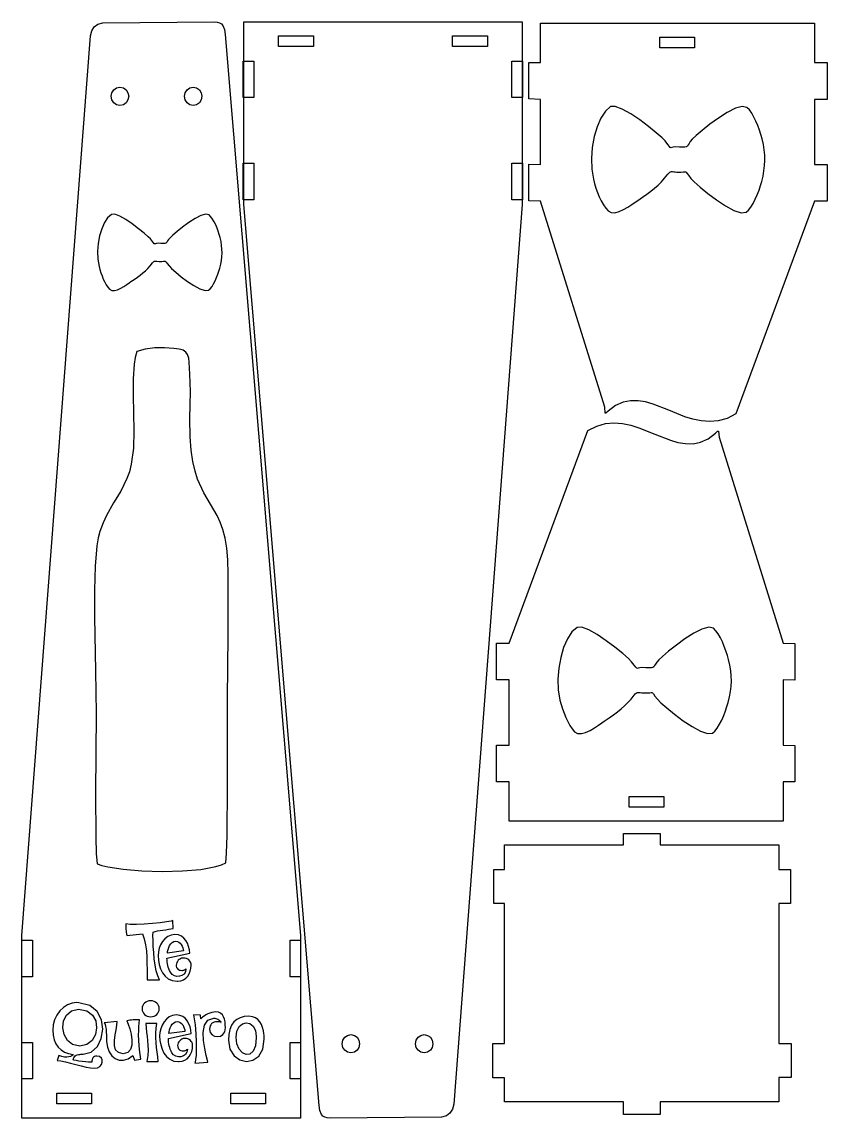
# Model space of a CAD drawing. Extents: x -1652 to 1470, y -458 to 1785.
# Drawn here: x -1329.8 to -1065.5, y 68.6 to 428.6 of the extents above; entities that cross this region are included whole.
import ezdxf

# ---------------------------------------------------------------- set-up
doc = ezdxf.new("R2010")
doc.units = 0
doc.layers.add('LAYER_1', color=7, linetype='CONTINUOUS')

msp = doc.modelspace()

# ---------------------------------------------------------------- linework, layer by layer
at = {"layer": 'LAYER_1', "color": 114}
for points in [[(-1303.2915, 428.297), (-1266.7665, 428.597), (-1265.7665, 428.547), (-1264.9665, 428.322), (-1264.3415, 427.972), (-1263.8915, 427.472), (-1263.3415, 426.147), (-1263.1415, 424.472), (-1238.3665, 128.547), (-1238.3665, 68.597), (-1329.8415, 68.597), (-1329.8415, 128.547), (-1307.3165, 424.047), (-1306.8915, 425.722), (-1306.1165, 426.997), (-1304.9415, 427.872), (-1303.2915, 428.297)], [(-1192.0915, 68.897), (-1228.6165, 68.597), (-1229.6165, 68.647), (-1230.4165, 68.847), (-1231.0415, 69.222), (-1231.4915, 69.722), (-1232.0415, 71.047), (-1232.2415, 72.697), (-1257.0165, 368.647), (-1257.0165, 428.597), (-1165.5665, 428.597), (-1165.5665, 368.647), (-1188.0665, 73.122), (-1188.4915, 71.472), (-1189.2915, 70.172), (-1190.4665, 69.322), (-1192.0915, 68.897)], [(-1095.3915, 299.872), (-1098.3165, 298.397), (-1101.1915, 297.597), (-1104.0165, 297.347), (-1106.7665, 297.547), (-1109.4915, 298.122), (-1112.1665, 298.947), (-1117.4165, 301.047), (-1122.5165, 303.072), (-1125.0415, 303.797), (-1127.5165, 304.197), (-1129.9915, 304.197), (-1132.4665, 303.697), (-1134.9165, 302.597), (-1137.3415, 300.797), (-1138.0665, 300.147), (-1138.3415, 300.072), (-1138.4915, 302.022), (-1159.5915, 369.722), (-1163.3915, 369.847), (-1163.3915, 381.922), (-1159.5915, 381.797), (-1159.5915, 403.172), (-1163.3915, 403.297), (-1163.3915, 415.247), (-1159.5915, 415.247), (-1159.5915, 428.172), (-1069.6165, 428.172), (-1069.6165, 415.247), (-1065.4665, 415.247), (-1065.4665, 403.172), (-1069.6165, 403.172), (-1069.6165, 381.797), (-1065.4665, 381.797), (-1065.4665, 369.722), (-1069.6165, 369.722), (-1095.3915, 299.872)], [(-1234.1415, 423.997), (-1234.1415, 420.497), (-1245.5665, 420.497), (-1245.5665, 423.997), (-1234.1415, 423.997)], [(-1177.0165, 423.997), (-1177.0165, 420.497), (-1188.4415, 420.497), (-1188.4415, 423.997), (-1177.0165, 423.997)], [(-1108.9665, 423.547), (-1108.9665, 420.047), (-1120.3915, 420.047), (-1120.3915, 423.547), (-1108.9665, 423.547)], [(-1253.6415, 403.747), (-1257.1415, 403.747), (-1257.1415, 415.747), (-1253.6415, 415.747), (-1253.6415, 403.747)], [(-1165.4915, 403.747), (-1168.9915, 403.747), (-1168.9915, 415.747), (-1165.4915, 415.747), (-1165.4915, 403.747)], [(-1297.6665, 407.197), (-1296.5415, 406.947), (-1295.6415, 406.322), (-1295.0165, 405.347), (-1294.7915, 404.197), (-1295.0165, 403.022), (-1295.6415, 402.072), (-1296.5415, 401.422), (-1297.6665, 401.197), (-1298.7665, 401.422), (-1299.6915, 402.072), (-1300.2915, 403.022), (-1300.5165, 404.197), (-1300.2915, 405.347), (-1299.6915, 406.322), (-1298.7665, 406.947), (-1297.6665, 407.197)], [(-1273.5665, 407.197), (-1272.4665, 406.947), (-1271.5415, 406.322), (-1270.9415, 405.347), (-1270.7165, 404.197), (-1270.9415, 403.022), (-1271.5415, 402.072), (-1272.4665, 401.422), (-1273.5665, 401.197), (-1274.6915, 401.422), (-1275.5915, 402.072), (-1276.2165, 403.022), (-1276.4415, 404.197), (-1276.2165, 405.347), (-1275.5915, 406.322), (-1274.6915, 406.947), (-1273.5665, 407.197)], [(-1253.6415, 370.197), (-1257.1415, 370.197), (-1257.1415, 382.197), (-1253.6415, 382.197), (-1253.6415, 370.197)], [(-1165.4915, 370.197), (-1168.9915, 370.197), (-1168.9915, 382.197), (-1165.4915, 382.197), (-1165.4915, 370.197)], [(-1292.1165, 320.322), (-1292.6415, 318.422), (-1293.0165, 316.247), (-1293.3665, 311.372), (-1293.3415, 305.947), (-1293.1665, 300.197), (-1293.0665, 294.322), (-1293.2415, 288.622), (-1293.9415, 283.322), (-1294.5415, 280.872), (-1295.3415, 278.622), (-1297.4165, 274.522), (-1299.7415, 270.697), (-1302.0915, 266.472), (-1303.2165, 264.047), (-1304.2415, 261.272), (-1304.7915, 259.172), (-1305.2165, 256.547), (-1305.7915, 249.897), (-1306.0415, 241.922), (-1306.0415, 233.147), (-1305.6665, 215.522), (-1305.4165, 201.522), (-1305.6665, 175.322), (-1305.5915, 160.847), (-1305.4165, 155.447), (-1305.0915, 152.147), (-1303.6165, 151.572), (-1301.6665, 151.072), (-1296.5915, 150.297), (-1290.4415, 149.797), (-1283.7665, 149.622), (-1277.1415, 149.772), (-1271.0915, 150.272), (-1266.1665, 151.172), (-1264.3165, 151.772), (-1262.9415, 152.447), (-1262.6665, 155.547), (-1262.4915, 161.347), (-1262.3665, 177.772), (-1262.3915, 206.522), (-1262.1415, 226.947), (-1262.0915, 247.372), (-1262.2165, 251.897), (-1262.5665, 255.772), (-1263.1415, 259.072), (-1263.8915, 261.897), (-1264.7665, 264.322), (-1265.7415, 266.472), (-1267.9165, 270.247), (-1270.1415, 273.972), (-1272.1415, 278.397), (-1272.9915, 281.097), (-1273.7165, 284.272), (-1274.2415, 287.972), (-1274.5665, 292.322), (-1274.6915, 298.372), (-1274.6165, 302.872), (-1274.5415, 307.272), (-1274.6915, 312.947), (-1274.8915, 316.822), (-1275.0915, 318.222), (-1275.4415, 319.322), (-1276.0415, 320.147), (-1276.9415, 320.747), (-1278.2415, 321.147), (-1279.9915, 321.372), (-1282.9915, 321.547), (-1286.2415, 321.522), (-1289.3915, 321.172), (-1292.1165, 320.322)], [(-1144.0665, 294.422), (-1141.1165, 295.872), (-1138.2665, 296.697), (-1135.4415, 296.947), (-1132.6665, 296.747), (-1129.9415, 296.172), (-1127.2665, 295.322), (-1122.0415, 293.222), (-1116.9165, 291.222), (-1114.4165, 290.497), (-1111.9165, 290.097), (-1109.4415, 290.072), (-1106.9914, 290.597), (-1104.5415, 291.697), (-1102.0915, 293.497), (-1101.3915, 294.147), (-1101.0915, 294.222), (-1100.9415, 292.272), (-1079.8665, 224.572), (-1076.0415, 224.447), (-1076.0415, 212.3719), (-1079.8665, 212.497), (-1079.8665, 191.097), (-1076.0415, 190.997), (-1076.0415, 179.047), (-1079.8665, 179.047), (-1079.8665, 166.097), (-1169.8415, 166.097), (-1169.8415, 179.047), (-1173.9665, 179.047), (-1173.9665, 191.097), (-1169.8415, 191.097), (-1169.8415, 212.497), (-1173.9665, 212.497), (-1173.9665, 224.572), (-1169.8415, 224.572), (-1144.0665, 294.422)], [(-1130.4665, 170.722), (-1130.4665, 174.222), (-1119.0415, 174.222), (-1119.0415, 170.722), (-1130.4665, 170.722)], [(-1081.2665, 158.322), (-1081.2665, 150.222), (-1077.4415, 150.222), (-1077.4415, 139.097), (-1081.2665, 139.097), (-1081.2665, 93.122), (-1077.2415, 93.122), (-1077.2415, 81.897), (-1081.2665, 81.897), (-1081.2665, 73.922), (-1120.2665, 73.922), (-1120.2665, 69.772), (-1132.2665, 69.772), (-1132.2665, 73.922), (-1171.3415, 73.922), (-1171.3415, 81.772), (-1175.1665, 81.772), (-1175.1665, 93.122), (-1171.3415, 93.122), (-1171.3415, 139.097), (-1174.8665, 139.097), (-1174.8665, 150.222), (-1171.3415, 150.222), (-1171.3415, 158.322), (-1132.2665, 158.322), (-1132.2665, 162.022), (-1120.2665, 162.022), (-1120.2665, 158.322), (-1081.2665, 158.322)], [(-1329.8415, 126.972), (-1326.3415, 126.972), (-1326.3415, 114.972), (-1329.8415, 114.972), (-1329.8415, 126.972)], [(-1241.8165, 126.972), (-1238.3165, 126.972), (-1238.3165, 114.972), (-1241.8165, 114.972), (-1241.8165, 126.972)], [(-1221.8165, 89.997), (-1222.9165, 90.222), (-1223.8415, 90.872), (-1224.4415, 91.822), (-1224.6665, 92.997), (-1224.4415, 94.147), (-1223.8415, 95.122), (-1222.9165, 95.747), (-1221.8165, 95.997), (-1220.6915, 95.747), (-1219.7915, 95.122), (-1219.1915, 94.147), (-1218.9665, 92.997), (-1219.1915, 91.822), (-1219.7915, 90.872), (-1220.6915, 90.222), (-1221.8165, 89.997)], [(-1197.7415, 89.997), (-1198.8415, 90.222), (-1199.7665, 90.872), (-1200.3665, 91.822), (-1200.5915, 92.997), (-1200.3665, 94.147), (-1199.7665, 95.122), (-1198.8415, 95.747), (-1197.7415, 95.997), (-1196.6165, 95.747), (-1195.7165, 95.122), (-1195.0915, 94.147), (-1194.8915, 92.997), (-1195.0915, 91.822), (-1195.7165, 90.872), (-1196.6165, 90.222), (-1197.7415, 89.997)], [(-1329.8415, 93.422), (-1326.3415, 93.422), (-1326.3415, 81.447), (-1329.8415, 81.447), (-1329.8415, 93.422)], [(-1241.8165, 93.422), (-1238.3165, 93.422), (-1238.3165, 81.447), (-1241.8165, 81.447), (-1241.8165, 93.422)], [(-1318.3915, 73.247), (-1318.3915, 76.747), (-1306.9665, 76.747), (-1306.9665, 73.247), (-1318.3915, 73.247)], [(-1261.2415, 73.247), (-1261.2415, 76.747), (-1249.8165, 76.747), (-1249.8165, 73.247), (-1261.2415, 73.247)]]:
    msp.add_lwpolyline(points, close=True, dxfattribs=at)
at = {"layer": 'LAYER_1'}
for points in [[(-1136.5664, 400.7804), (-1138.2596, 399.2647), (-1139.7432, 397.0087), (-1140.9804, 394.1728), (-1141.9345, 390.9175), (-1142.5686, 387.4031), (-1142.846, 383.7902), (-1142.7297, 380.2392), (-1142.183, 376.9104), (-1141.8067, 375.497), (-1141.3573, 374.0458), (-1140.8388, 372.592), (-1140.2554, 371.1711), (-1139.6111, 369.8181), (-1138.91, 368.5685), (-1138.1562, 367.4575), (-1137.3539, 366.5203), (-1136.3619, 365.9665), (-1135.129, 365.936), (-1133.7437, 366.3081), (-1132.2944, 366.9622), (-1130.8694, 367.7776), (-1129.5572, 368.6335), (-1128.4462, 369.4093), (-1127.6247, 369.9843), (-1126.0544, 371.0488), (-1124.6274, 372.0499), (-1123.3203, 373.0203), (-1122.1096, 373.9928), (-1120.972, 375.0004), (-1119.884, 376.0758), (-1118.8222, 377.2518), (-1117.7632, 378.5613), (-1117.4239, 378.9587), (-1117.1188, 379.2199), (-1116.8256, 379.3689), (-1116.5221, 379.4301), (-1116.1858, 379.4275), (-1115.7947, 379.3853), (-1115.3264, 379.3278), (-1114.7586, 379.279), (-1113.485, 379.2588), (-1112.6832, 379.3263), (-1112.2174, 379.4031), (-1111.9519, 379.4106), (-1111.7509, 379.2703), (-1111.4787, 378.9037), (-1110.9993, 378.2321), (-1110.1771, 377.1772), (-1109.0575, 376.0363), (-1107.1072, 374.3066), (-1104.5782, 372.2473), (-1101.722, 370.1175), (-1098.7906, 368.1767), (-1096.0356, 366.6838), (-1093.7089, 365.8982), (-1092.0621, 366.0791), (-1091.2772, 366.7453), (-1090.5024, 367.7305), (-1089.7532, 368.9601), (-1089.0452, 370.359), (-1088.3937, 371.8526), (-1087.8143, 373.3658), (-1087.3225, 374.8239), (-1086.9337, 376.1521), (-1086.4977, 377.9576), (-1086.1781, 379.7063), (-1085.9768, 381.4196), (-1085.8956, 383.1189), (-1085.9363, 384.8257), (-1086.1009, 386.5614), (-1086.391, 388.3474), (-1086.8086, 390.2052), (-1087.1911, 391.589), (-1087.6593, 393.0492), (-1088.2041, 394.5338), (-1088.8166, 395.9905), (-1089.488, 397.3671), (-1090.2093, 398.6115), (-1090.9716, 399.6716), (-1091.7659, 400.4951), (-1093.3138, 400.864), (-1095.5531, 400.2359), (-1098.2374, 398.8712), (-1101.1204, 397.0303), (-1103.9555, 394.9737), (-1106.4965, 392.9618), (-1108.4969, 391.2552), (-1109.7104, 390.1142), (-1110.3691, 389.3434), (-1110.7971, 388.7123), (-1111.0911, 388.2148), (-1111.3477, 387.8449), (-1111.6636, 387.5964), (-1112.1354, 387.4632), (-1112.8596, 387.4393), (-1113.933, 387.5186), (-1115.1835, 387.5703), (-1115.9724, 387.4832), (-1116.4361, 387.355), (-1116.7112, 387.2834), (-1116.9339, 387.366), (-1117.2408, 387.7007), (-1117.7683, 388.3852), (-1118.6529, 389.517), (-1119.6589, 390.5187), (-1121.5658, 392.1804), (-1124.0994, 394.2299), (-1126.9853, 396.3956), (-1129.9493, 398.4053), (-1132.717, 399.9873), (-1135.0141, 400.8697), (-1136.5664, 400.7804)], [(-1300.4793, 365.3926), (-1301.6943, 364.3049), (-1302.7589, 362.686), (-1303.6468, 360.651), (-1304.3314, 358.315), (-1304.7864, 355.7932), (-1304.9854, 353.2006), (-1304.902, 350.6524), (-1304.5097, 348.2638), (-1304.2397, 347.2495), (-1303.9172, 346.2081), (-1303.5451, 345.165), (-1303.1265, 344.1453), (-1302.6641, 343.1745), (-1302.161, 342.2778), (-1301.6201, 341.4805), (-1301.0444, 340.808), (-1300.3325, 340.4106), (-1299.4478, 340.3887), (-1298.4537, 340.6557), (-1297.4137, 341.1251), (-1296.3912, 341.7102), (-1295.4496, 342.3243), (-1294.6524, 342.8811), (-1294.0629, 343.2937), (-1292.9361, 344.0576), (-1291.9121, 344.7759), (-1290.9741, 345.4723), (-1290.1053, 346.1702), (-1289.2889, 346.8932), (-1288.5082, 347.6649), (-1287.7462, 348.5088), (-1286.9863, 349.4485), (-1286.7428, 349.7337), (-1286.5239, 349.9211), (-1286.3135, 350.028), (-1286.0957, 350.0719), (-1285.5738, 350.0397), (-1284.8303, 349.9634), (-1283.9163, 349.9489), (-1283.341, 349.9974), (-1283.0067, 350.0525), (-1282.8162, 350.0579), (-1282.672, 349.9572), (-1282.4766, 349.6941), (-1282.1326, 349.2122), (-1281.5426, 348.4552), (-1280.7392, 347.6365), (-1279.3397, 346.3953), (-1277.5249, 344.9176), (-1275.4754, 343.3893), (-1273.3718, 341.9966), (-1271.3949, 340.9253), (-1269.7252, 340.3616), (-1268.5435, 340.4914), (-1267.9803, 340.9694), (-1267.4243, 341.6765), (-1266.8867, 342.5587), (-1266.3786, 343.5626), (-1265.9111, 344.6343), (-1265.4953, 345.7202), (-1265.1424, 346.7665), (-1264.8634, 347.7196), (-1264.5505, 349.0152), (-1264.3212, 350.27), (-1264.1767, 351.4995), (-1264.1185, 352.7189), (-1264.1477, 353.9437), (-1264.2658, 355.1893), (-1264.474, 356.4709), (-1264.7736, 357.804), (-1265.0481, 358.797), (-1265.384, 359.8448), (-1265.775, 360.9101), (-1266.2146, 361.9554), (-1266.6963, 362.9433), (-1267.2139, 363.8363), (-1267.7609, 364.5969), (-1268.3309, 365.1879), (-1269.4417, 365.4526), (-1271.0486, 365.0019), (-1272.9749, 364.0226), (-1275.0436, 362.7016), (-1277.0781, 361.2258), (-1278.9014, 359.7821), (-1280.3369, 358.5575), (-1281.2077, 357.7387), (-1281.6804, 357.1856), (-1281.9875, 356.7327), (-1282.1985, 356.3757), (-1282.3827, 356.1102), (-1282.6093, 355.9319), (-1282.9479, 355.8363), (-1283.4676, 355.8192), (-1284.2378, 355.8761), (-1285.1351, 355.9132), (-1285.7012, 355.8507), (-1286.034, 355.7587), (-1286.2314, 355.7073), (-1286.3912, 355.7666), (-1286.6114, 356.0068), (-1286.99, 356.4979), (-1287.6247, 357.3101), (-1288.3466, 358.0289), (-1289.715, 359.2213), (-1291.5331, 360.6921), (-1293.604, 362.2461), (-1295.7309, 363.6883), (-1297.717, 364.8235), (-1299.3654, 365.4567), (-1300.4793, 365.3926)], [(-1147.5731, 229.7537), (-1149.2663, 228.238), (-1150.7499, 225.982), (-1151.9871, 223.1461), (-1152.9412, 219.8908), (-1153.5753, 216.3764), (-1153.8527, 212.7635), (-1153.7364, 209.2125), (-1153.1897, 205.8837), (-1152.8134, 204.4703), (-1152.364, 203.0191), (-1151.8455, 201.5653), (-1151.2621, 200.1444), (-1150.6178, 198.7914), (-1149.9167, 197.5418), (-1149.1629, 196.4308), (-1148.3606, 195.4936), (-1147.3686, 194.9398), (-1146.1357, 194.9093), (-1144.7504, 195.2814), (-1143.3011, 195.9355), (-1141.8761, 196.7509), (-1140.5639, 197.6068), (-1139.4529, 198.3826), (-1138.6314, 198.9576), (-1137.0611, 200.0221), (-1135.6341, 201.0232), (-1134.327, 201.9936), (-1133.1163, 202.9661), (-1131.9787, 203.9737), (-1130.8907, 205.0491), (-1129.8289, 206.2251), (-1128.7699, 207.5346), (-1128.4306, 207.932), (-1128.1255, 208.1932), (-1127.8323, 208.3422), (-1127.5288, 208.4034), (-1127.1925, 208.4008), (-1126.8014, 208.3586), (-1126.3331, 208.3011), (-1125.7653, 208.2523), (-1124.4917, 208.2321), (-1123.6899, 208.2996), (-1123.2241, 208.3764), (-1122.9586, 208.3839), (-1122.7576, 208.2436), (-1122.4854, 207.877), (-1122.006, 207.2054), (-1121.1838, 206.1505), (-1120.0642, 205.0096), (-1118.1139, 203.2799), (-1115.5849, 201.2206), (-1112.7287, 199.0908), (-1109.7973, 197.15), (-1107.0423, 195.6571), (-1104.7156, 194.8715), (-1103.0688, 195.0524), (-1102.2839, 195.7186), (-1101.5091, 196.7038), (-1100.7599, 197.9334), (-1100.0519, 199.3323), (-1099.4004, 200.8259), (-1098.821, 202.3391), (-1098.3292, 203.7972), (-1097.9404, 205.1254), (-1097.5044, 206.9309), (-1097.1848, 208.6796), (-1096.9835, 210.3929), (-1096.9023, 212.0922), (-1096.943, 213.799), (-1097.1076, 215.5347), (-1097.3977, 217.3207), (-1097.8153, 219.1785), (-1098.1978, 220.5623), (-1098.666, 222.0225), (-1099.2108, 223.5071), (-1099.8233, 224.9638), (-1100.4947, 226.3404), (-1101.216, 227.5848), (-1101.9783, 228.6449), (-1102.7726, 229.4684), (-1104.3205, 229.8373), (-1106.5598, 229.2092), (-1109.2441, 227.8445), (-1112.1271, 226.0036), (-1114.9622, 223.947), (-1117.5032, 221.9351), (-1119.5036, 220.2285), (-1120.7171, 219.0875), (-1121.3758, 218.3167), (-1121.8038, 217.6856), (-1122.0978, 217.1881), (-1122.3544, 216.8182), (-1122.6703, 216.5697), (-1123.1421, 216.4365), (-1123.8663, 216.4126), (-1124.9397, 216.4919), (-1126.1902, 216.5436), (-1126.9791, 216.4565), (-1127.4428, 216.3283), (-1127.7179, 216.2567), (-1127.9406, 216.3393), (-1128.2475, 216.674), (-1128.775, 217.3585), (-1129.6596, 218.4903), (-1130.6656, 219.492), (-1132.5725, 221.1537), (-1135.1061, 223.2032), (-1137.992, 225.3689), (-1140.956, 227.3786), (-1143.7237, 228.9606), (-1146.0208, 229.843), (-1147.5731, 229.7537)]]:
    msp.add_lwpolyline(points, close=True, dxfattribs=at)
at = {"layer": 'LAYER_1', "color": 250}
for points in [[(-1290.2468, 129.127), (-1289.6604, 127.4167), (-1289.2523, 125.5253), (-1288.9901, 123.5168), (-1288.8413, 121.4553), (-1288.7734, 119.4048), (-1288.7538, 117.4295), (-1288.7503, 115.5932), (-1288.7301, 113.9601), (-1284.7031, 113.9601), (-1285.2596, 115.3078), (-1285.718, 116.9752), (-1286.0858, 118.8698), (-1286.3702, 120.8997), (-1286.5786, 122.9724), (-1286.7183, 124.9958), (-1286.7968, 126.8775), (-1286.8213, 128.5255), (-1286.795, 129.6761), (-1286.1407, 129.8704), (-1285.3601, 130.0435), (-1284.4912, 130.1988), (-1283.5721, 130.3397), (-1282.6408, 130.4696), (-1281.7351, 130.5918), (-1280.8932, 130.7097), (-1280.1531, 130.8267), (-1280.31, 133.5201), (-1280.8485, 133.2722), (-1282.3235, 132.998), (-1284.4653, 132.7249), (-1287.0043, 132.4807), (-1289.6707, 132.2929), (-1292.195, 132.189), (-1294.3074, 132.1966), (-1295.7383, 132.3434), (-1295.7375, 131.8255), (-1295.7322, 131.3575), (-1295.7176, 130.9207), (-1295.6893, 130.4966), (-1295.6425, 130.0663), (-1295.5728, 129.6112), (-1295.4755, 129.1125), (-1295.346, 128.5517), (-1290.2468, 129.127)], [(-1285.1215, 121.9882), (-1284.9978, 120.5066), (-1284.7301, 119.0247), (-1284.2969, 117.6034), (-1283.6768, 116.3039), (-1282.8482, 115.1869), (-1281.7899, 114.3136), (-1280.4803, 113.7449), (-1278.8979, 113.5418), (-1278.6625, 113.5418), (-1277.6554, 113.6603), (-1276.7737, 113.9949), (-1276.02, 114.514), (-1275.3971, 115.186), (-1274.9079, 115.9793), (-1274.555, 116.8624), (-1274.3413, 117.8037), (-1274.2694, 118.7717), (-1274.3195, 119.3019), (-1274.4639, 119.7724), (-1274.6941, 120.1797), (-1275.0016, 120.5205), (-1275.3777, 120.7914), (-1275.8138, 120.9891), (-1276.3015, 121.1102), (-1276.832, 121.1513), (-1276.989, 121.1513), (-1277.417, 121.0985), (-1277.814, 120.9499), (-1278.1736, 120.7197), (-1278.4893, 120.4224), (-1278.7548, 120.0724), (-1278.9637, 119.6841), (-1279.1094, 119.2718), (-1279.1855, 118.8501), (-1279.1518, 118.4445), (-1279.0535, 118.091), (-1278.8945, 117.7902), (-1278.6789, 117.5427), (-1278.4105, 117.3492), (-1278.0934, 117.2101), (-1277.7315, 117.1263), (-1277.3289, 117.0982), (-1277.1278, 117.1036), (-1276.9363, 117.1215), (-1276.7539, 117.1547), (-1276.5804, 117.2061), (-1276.4155, 117.2782), (-1276.2589, 117.374), (-1276.1102, 117.4961), (-1275.9692, 117.6473), (-1275.9692, 117.5427), (-1276.155, 116.6054), (-1276.6225, 115.8932), (-1277.2953, 115.4085), (-1278.0971, 115.1533), (-1278.9516, 115.1297), (-1279.7825, 115.34), (-1280.5135, 115.7862), (-1281.0683, 116.4705), (-1281.358, 117.0288), (-1281.6011, 117.5876), (-1281.8001, 118.1501), (-1281.9575, 118.7194), (-1282.0756, 119.2985), (-1282.1569, 119.8904), (-1282.2039, 120.4983), (-1282.219, 121.1252), (-1274.714, 122.7988), (-1274.8619, 123.8928), (-1275.1177, 124.9713), (-1275.4936, 125.9939), (-1276.0019, 126.9206), (-1276.6548, 127.7113), (-1277.4646, 128.3258), (-1278.4436, 128.7239), (-1279.604, 128.8655), (-1280.8321, 128.6955), (-1281.9223, 128.2212), (-1282.8666, 127.4962), (-1283.6571, 126.5742), (-1284.2858, 125.5087), (-1284.7448, 124.3535), (-1285.026, 123.1621), (-1285.1215, 121.9882)], [(-1279.3163, 126.7212), (-1278.788, 126.6344), (-1278.3063, 126.3947), (-1277.8785, 126.0331), (-1277.512, 125.5804), (-1277.2141, 125.0677), (-1276.9922, 124.5258), (-1276.8537, 123.9858), (-1276.8059, 123.4786), (-1282.062, 122.7465), (-1282.0148, 123.3377), (-1281.8757, 123.9853), (-1281.6483, 124.6476), (-1281.3364, 125.283), (-1280.9435, 125.8497), (-1280.4734, 126.3061), (-1279.9298, 126.6105), (-1279.3163, 126.7212)], [(-1318.2793, 87.4751), (-1317.038, 87.3672), (-1315.547, 87.0829), (-1313.8899, 86.6808), (-1312.1504, 86.2199), (-1310.4121, 85.759), (-1308.7587, 85.357), (-1307.2738, 85.0726), (-1306.0412, 84.9647), (-1305.0529, 85.1355), (-1304.2785, 85.5857), (-1303.7383, 86.2223), (-1303.4524, 86.9521), (-1303.441, 87.6818), (-1303.7245, 88.3184), (-1304.323, 88.7686), (-1305.2567, 88.9394), (-1305.6867, 88.9044), (-1306.0396, 88.8013), (-1306.3213, 88.6333), (-1306.5381, 88.4033), (-1306.696, 88.1145), (-1306.8012, 87.77), (-1306.8598, 87.3728), (-1306.878, 86.9259), (-1307.2783, 86.9407), (-1308.0261, 86.9851), (-1309.0007, 87.0597), (-1310.0813, 87.1645), (-1311.1472, 87.3), (-1312.0777, 87.4665), (-1312.7519, 87.6642), (-1313.0493, 87.8935), (-1312.9969, 87.9981), (-1312.8493, 88.4022), (-1312.6301, 88.7355), (-1312.3507, 89.0033), (-1312.0229, 89.2107), (-1311.6583, 89.363), (-1311.2686, 89.4653), (-1310.8654, 89.5229), (-1310.4604, 89.5409), (-1309.7545, 89.5409), (-1307.0779, 90.2486), (-1305.0614, 92.1187), (-1303.7816, 94.7714), (-1303.3151, 97.8271), (-1303.7385, 100.906), (-1305.1284, 103.6286), (-1307.5614, 105.6151), (-1311.1142, 106.4858), (-1311.8203, 106.512), (-1313.3995, 106.3196), (-1314.8785, 105.7716), (-1316.2233, 104.9124), (-1317.3999, 103.7859), (-1318.3743, 102.4363), (-1319.1123, 100.9078), (-1319.5801, 99.2444), (-1319.7436, 97.4903), (-1319.6285, 95.778), (-1319.2888, 94.2694), (-1318.7328, 92.965), (-1317.9687, 91.8649), (-1317.0047, 90.9695), (-1315.8493, 90.2791), (-1314.5106, 89.7941), (-1312.9969, 89.5146), (-1313.1789, 89.2661), (-1313.4718, 89.0264), (-1313.8786, 88.8192), (-1314.4026, 88.6681), (-1315.0466, 88.5967), (-1315.8138, 88.6285), (-1316.7073, 88.7872), (-1317.7301, 89.0964), (-1318.2793, 87.4751)], [(-1290.4037, 104.4984), (-1290.3499, 103.972), (-1290.1937, 103.479), (-1289.9431, 103.0307), (-1289.6062, 102.6385), (-1289.1907, 102.3137), (-1288.7048, 102.0677), (-1288.1564, 101.9118), (-1287.5534, 101.8573), (-1286.9538, 101.9118), (-1286.4143, 102.0677), (-1285.9409, 102.3137), (-1285.5399, 102.6385), (-1285.2173, 103.0307), (-1284.9793, 103.479), (-1284.8321, 103.972), (-1284.7816, 104.4984), (-1284.8321, 105.0248), (-1284.9793, 105.5178), (-1285.2173, 105.9661), (-1285.5399, 106.3583), (-1285.9409, 106.6831), (-1286.4143, 106.9291), (-1286.9538, 107.085), (-1287.5534, 107.1395), (-1288.1564, 107.085), (-1288.7048, 106.9291), (-1289.1907, 106.6831), (-1289.6062, 106.3583), (-1289.9431, 105.9661), (-1290.1937, 105.5178), (-1290.3499, 105.0248), (-1290.4037, 104.4984)], [(-1311.2973, 104.3154), (-1308.5819, 103.7963), (-1306.7051, 102.4277), (-1305.6283, 100.4928), (-1305.3123, 98.2748), (-1305.7182, 96.0568), (-1306.8073, 94.1219), (-1308.5404, 92.7533), (-1310.8788, 92.2342), (-1313.2146, 92.7533), (-1314.9194, 94.1219), (-1315.9825, 96.0568), (-1316.3932, 98.2748), (-1316.1408, 100.4928), (-1315.2145, 102.4277), (-1313.6035, 103.7963), (-1311.2973, 104.3154)], [(-1292.9141, 87.6319), (-1290.7436, 87.9196), (-1291.121, 90.2831), (-1291.3651, 92.3736), (-1291.497, 94.222), (-1291.5379, 95.8593), (-1291.509, 97.3164), (-1291.4313, 98.6242), (-1291.3261, 99.8138), (-1291.2144, 100.916), (-1291.7642, 100.9121), (-1292.2984, 100.8996), (-1292.8209, 100.8774), (-1293.3358, 100.8441), (-1293.8469, 100.7985), (-1294.3584, 100.7394), (-1294.8742, 100.6656), (-1295.3983, 100.5759), (-1294.9223, 99.4276), (-1294.4091, 97.8805), (-1293.9665, 96.1049), (-1293.7019, 94.2707), (-1293.7229, 92.548), (-1294.137, 91.107), (-1295.0519, 90.1177), (-1296.5751, 89.7501), (-1298.1652, 90.1022), (-1299.0879, 91.0518), (-1299.4847, 92.4391), (-1299.4973, 94.104), (-1299.2671, 95.8865), (-1298.9359, 97.6268), (-1298.645, 99.1648), (-1298.5362, 100.3406), (-1302.8248, 99.87), (-1302.5594, 99.4118), (-1302.3639, 98.7002), (-1302.2272, 97.8176), (-1302.1384, 96.8464), (-1302.0863, 95.8691), (-1302.06, 94.9681), (-1302.0483, 94.2259), (-1302.0404, 93.7248), (-1301.7908, 91.9205), (-1301.1958, 90.3515), (-1300.3097, 89.0767), (-1299.1867, 88.155), (-1297.8811, 87.645), (-1296.4471, 87.6058), (-1294.939, 88.0961), (-1293.4109, 89.1747), (-1292.9141, 87.6319)], [(-1284.6508, 95.5814), (-1284.5271, 94.0998), (-1284.2594, 92.6179), (-1283.8262, 91.1967), (-1283.206, 89.8971), (-1282.3775, 88.7802), (-1281.3192, 87.9069), (-1280.0095, 87.3382), (-1278.4272, 87.1351), (-1278.1918, 87.1351), (-1277.1847, 87.2536), (-1276.303, 87.5882), (-1275.5493, 88.1073), (-1274.9264, 88.7793), (-1274.4372, 89.5726), (-1274.0843, 90.4557), (-1273.8706, 91.3971), (-1273.7987, 92.3651), (-1273.8488, 92.8953), (-1273.9932, 93.3657), (-1274.2234, 93.7729), (-1274.5309, 94.1138), (-1274.907, 94.3847), (-1275.3431, 94.5824), (-1275.8308, 94.7035), (-1276.3613, 94.7446), (-1276.5183, 94.7446), (-1276.9462, 94.6918), (-1277.3432, 94.5432), (-1277.7028, 94.313), (-1278.0186, 94.0157), (-1278.2842, 93.6656), (-1278.493, 93.2773), (-1278.6387, 92.8651), (-1278.7148, 92.4434), (-1278.6811, 92.0378), (-1278.5828, 91.6843), (-1278.4239, 91.3835), (-1278.2082, 91.136), (-1277.9398, 90.9424), (-1277.6227, 90.8034), (-1277.2608, 90.7195), (-1276.8582, 90.6914), (-1276.6571, 90.6968), (-1276.4656, 90.7147), (-1276.2832, 90.7479), (-1276.1097, 90.7993), (-1275.9448, 90.8714), (-1275.7881, 90.9672), (-1275.6394, 91.0893), (-1275.4984, 91.2405), (-1275.4984, 91.1359), (-1275.6843, 90.1986), (-1276.1517, 89.4865), (-1276.8245, 89.0018), (-1277.6264, 88.7466), (-1278.4809, 88.723), (-1279.3118, 88.9333), (-1280.0428, 89.3796), (-1280.5976, 90.0639), (-1280.8873, 90.6221), (-1281.1304, 91.181), (-1281.3293, 91.7435), (-1281.4867, 92.3127), (-1281.6048, 92.8918), (-1281.6861, 93.4837), (-1281.7331, 94.0916), (-1281.7482, 94.7185), (-1274.2433, 96.392), (-1274.3912, 97.4861), (-1274.6469, 98.5645), (-1275.0228, 99.5872), (-1275.5311, 100.5139), (-1276.184, 101.3046), (-1276.9939, 101.9191), (-1277.9728, 102.3172), (-1279.1332, 102.4588), (-1280.3613, 102.2888), (-1281.4516, 101.8144), (-1282.3959, 101.0895), (-1283.1864, 100.1674), (-1283.8151, 99.102), (-1284.2741, 97.9467), (-1284.5553, 96.7553), (-1284.6508, 95.5814)], [(-1268.8041, 87.0044), (-1268.8924, 87.5172), (-1269.2949, 89.0971), (-1269.8058, 91.3941), (-1270.2195, 94.0582), (-1270.3305, 96.7394), (-1269.9331, 99.0879), (-1268.8217, 100.7536), (-1266.7906, 101.3866), (-1266.4817, 101.3681), (-1266.1528, 101.3118), (-1265.8185, 101.217), (-1265.493, 101.0826), (-1265.1908, 100.9078), (-1264.9263, 100.6916), (-1264.7139, 100.4331), (-1264.568, 100.1314), (-1264.568, 100.0792), (-1264.8642, 100.1588), (-1265.1138, 100.2066), (-1265.3585, 100.2299), (-1265.64, 100.236), (-1266.2306, 100.1959), (-1266.7465, 100.0771), (-1267.1863, 99.8816), (-1267.549, 99.6117), (-1267.8331, 99.2694), (-1268.0376, 98.857), (-1268.1612, 98.3766), (-1268.2027, 97.8302), (-1267.9802, 96.751), (-1267.3937, 95.9721), (-1266.5644, 95.5044), (-1265.6139, 95.3592), (-1264.6633, 95.5473), (-1263.834, 96.0799), (-1263.2475, 96.968), (-1263.025, 98.2225), (-1263.0527, 99.2055), (-1263.1484, 100.1539), (-1263.3311, 101.0379), (-1263.6199, 101.8279), (-1264.0337, 102.4941), (-1264.5916, 103.0067), (-1265.3125, 103.3361), (-1266.2154, 103.4525), (-1266.8727, 103.4085), (-1267.5265, 103.2817), (-1268.1712, 103.0802), (-1268.8009, 102.8118), (-1269.4098, 102.4846), (-1269.9919, 102.1066), (-1270.5416, 101.6856), (-1271.053, 101.2297), (-1271.1576, 102.3803), (-1273.4588, 102.5372), (-1272.9947, 99.2466), (-1272.7172, 96.2168), (-1272.5923, 93.5026), (-1272.586, 91.1589), (-1272.6643, 89.2406), (-1272.7931, 87.8024), (-1272.9385, 86.8992), (-1273.0665, 86.586), (-1268.8041, 87.0044)], [(-1262.0314, 94.1694), (-1261.5258, 91.2066), (-1260.1928, 89.0305), (-1258.3082, 87.6775), (-1256.1478, 87.1841), (-1253.9873, 87.5867), (-1252.1027, 88.9218), (-1250.7697, 91.2259), (-1250.2641, 94.5354), (-1250.2694, 94.937), (-1250.287, 95.3559), (-1250.3192, 95.7894), (-1250.3686, 96.2352), (-1250.537, 97.3019), (-1250.8132, 98.3407), (-1251.2071, 99.3163), (-1251.7284, 100.1936), (-1252.3871, 100.9373), (-1253.1928, 101.5121), (-1254.1555, 101.8829), (-1255.2848, 102.0143), (-1256.8135, 101.9035), (-1258.1592, 101.5644), (-1259.3156, 100.9869), (-1260.2761, 100.1609), (-1261.0344, 99.0763), (-1261.584, 97.7229), (-1261.9185, 96.0906), (-1262.0314, 94.1694)], [(-1288.8348, 87.2136), (-1285.1476, 87.2136), (-1285.2577, 88.7255), (-1285.4255, 90.2579), (-1285.6128, 91.8069), (-1285.7818, 93.3685), (-1285.8944, 94.9386), (-1285.9126, 96.5134), (-1285.7984, 98.0887), (-1285.5138, 99.6607), (-1289.2008, 99.6607), (-1289.0907, 98.2185), (-1288.923, 96.826), (-1288.7357, 95.442), (-1288.5667, 94.0255), (-1288.4542, 92.5355), (-1288.436, 90.9309), (-1288.5502, 89.1706), (-1288.8348, 87.2136)], [(-1278.8456, 100.3145), (-1278.3173, 100.2277), (-1277.8355, 99.988), (-1277.4077, 99.6264), (-1277.0412, 99.1737), (-1276.7434, 98.661), (-1276.5215, 98.1191), (-1276.383, 97.5791), (-1276.3352, 97.0719), (-1281.5913, 96.3398), (-1281.5441, 96.931), (-1281.405, 97.5786), (-1281.1776, 98.2409), (-1280.8657, 98.8763), (-1280.4728, 99.443), (-1280.0027, 99.8994), (-1279.4591, 100.2038), (-1278.8456, 100.3145)], [(-1264.4895, 100.0268), (-1264.46, 100.0146), (-1264.4502, 99.9876), (-1264.46, 99.9607), (-1264.4895, 99.9484), (-1264.4895, 100.0268)], [(-1259.5211, 95.163), (-1259.2357, 97.1808), (-1258.4833, 98.6409), (-1257.4195, 99.5371), (-1256.2001, 99.8634), (-1254.9806, 99.6136), (-1253.9168, 98.7815), (-1253.1644, 97.361), (-1252.879, 95.3461), (-1252.879, 95.0584), (-1253.1644, 92.3161), (-1253.9168, 90.5259), (-1254.9806, 89.6055), (-1256.2001, 89.4722), (-1257.4195, 90.0438), (-1258.4833, 91.2377), (-1259.2357, 92.9716), (-1259.5211, 95.163)]]:
    msp.add_lwpolyline(points, close=True, dxfattribs=at)

doc.saveas('drawing.dxf')
